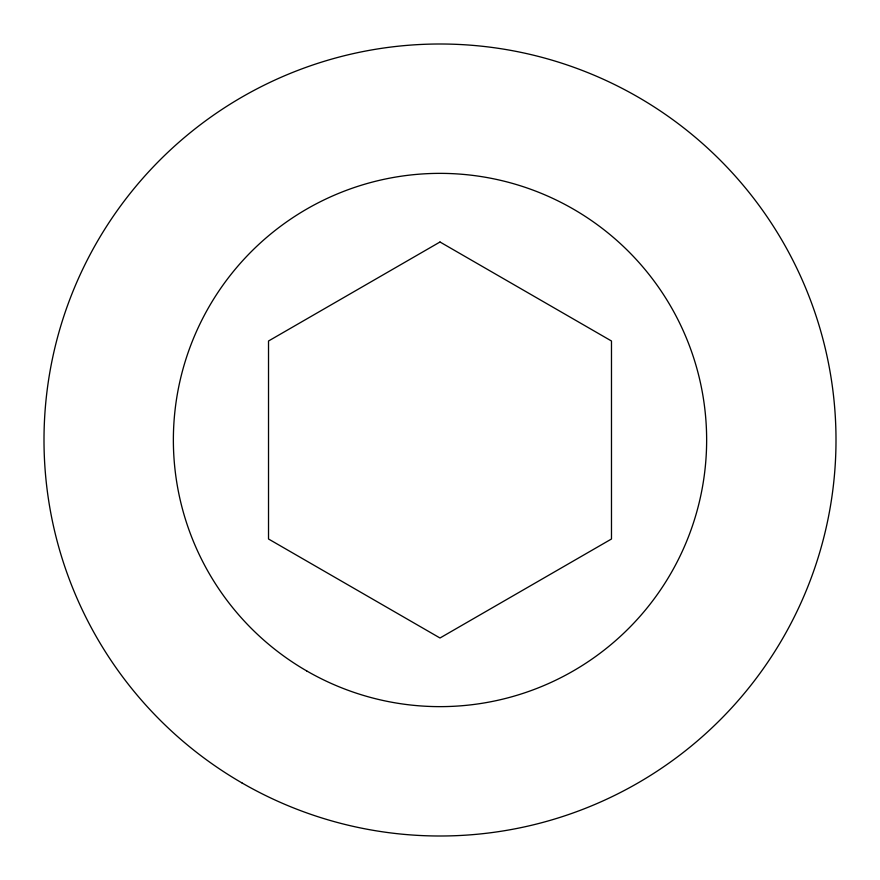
<?xml version="1.0" encoding="UTF-8"?>
<svg xmlns="http://www.w3.org/2000/svg" width="880" height="880" viewBox="0 0 880 880"><rect width="100%" height="100%" fill="white"/><g stroke="black" fill="none" stroke-linecap="round" stroke-linejoin="round"><path stroke-width="1.32" d="M440 242L268.521 341L268.521 539L440 638L611.479 539L611.479 341L440 242M242 782.947A396 396 0 0 0 836 440A396 396 0 0 0 242 97.053A396 396 0 0 0 242 782.947M306.68 670.912A266.64 266.64 0 0 0 706.64 440A266.64 266.64 0 0 0 306.68 209.088A266.64 266.64 0 0 0 306.68 670.912"/></g></svg>
